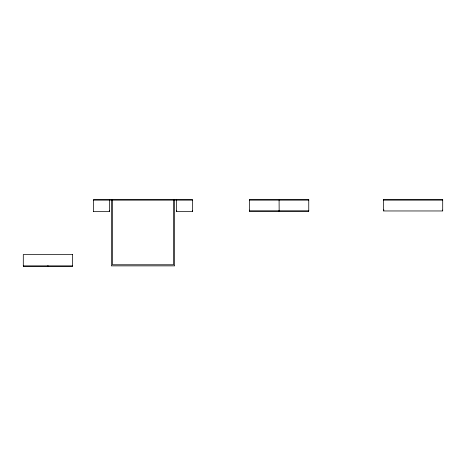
<?xml version="1.0" encoding="UTF-8"?>
<svg xmlns="http://www.w3.org/2000/svg" width="466" height="466" viewBox="0 0 466 466"><rect width="100%" height="100%" fill="white"/><g stroke="black" fill="none" stroke-linecap="round" stroke-linejoin="round"><path stroke-width="0.7" d="M93.555 200.13L192.452 200.13M249.415 200.13L308.754 200.13M383.361 200.13L442.7 200.13M383.361 210.096L384.071 210.096M249.415 210.807L308.754 210.807M93.555 211.517L109.394 211.517L109.394 200.13M442.618 210.096L442.618 210.807M308.754 210.964L308.754 199.413L249.415 199.413L249.415 210.964M308.678 210.807L308.678 211.517L279.163 211.517L279.087 200.13M279.006 210.807L279.006 211.517L249.496 211.517L249.496 210.096M192.371 210.807L192.371 211.517M176.69 210.807L176.69 211.517M176.614 200.13L176.614 211.517L192.452 211.517L192.452 199.413L93.555 199.413L93.637 211.517M174.651 200.13L174.651 265.87L111.357 265.87L111.357 200.13M173.544 200.13L173.544 264.764L112.463 264.764L112.463 200.13M109.318 210.807L109.318 211.517M72.51 265.87L72.51 266.587L48.021 266.587L48.021 265.87M47.864 265.87L47.864 266.587L23.382 266.587L23.382 265.87M442.7 199.413L383.361 199.413L383.361 210.964L442.7 210.964L442.7 199.413M72.591 254.518L23.3 254.518L23.3 265.87L72.591 265.87L72.591 254.518"/></g></svg>
